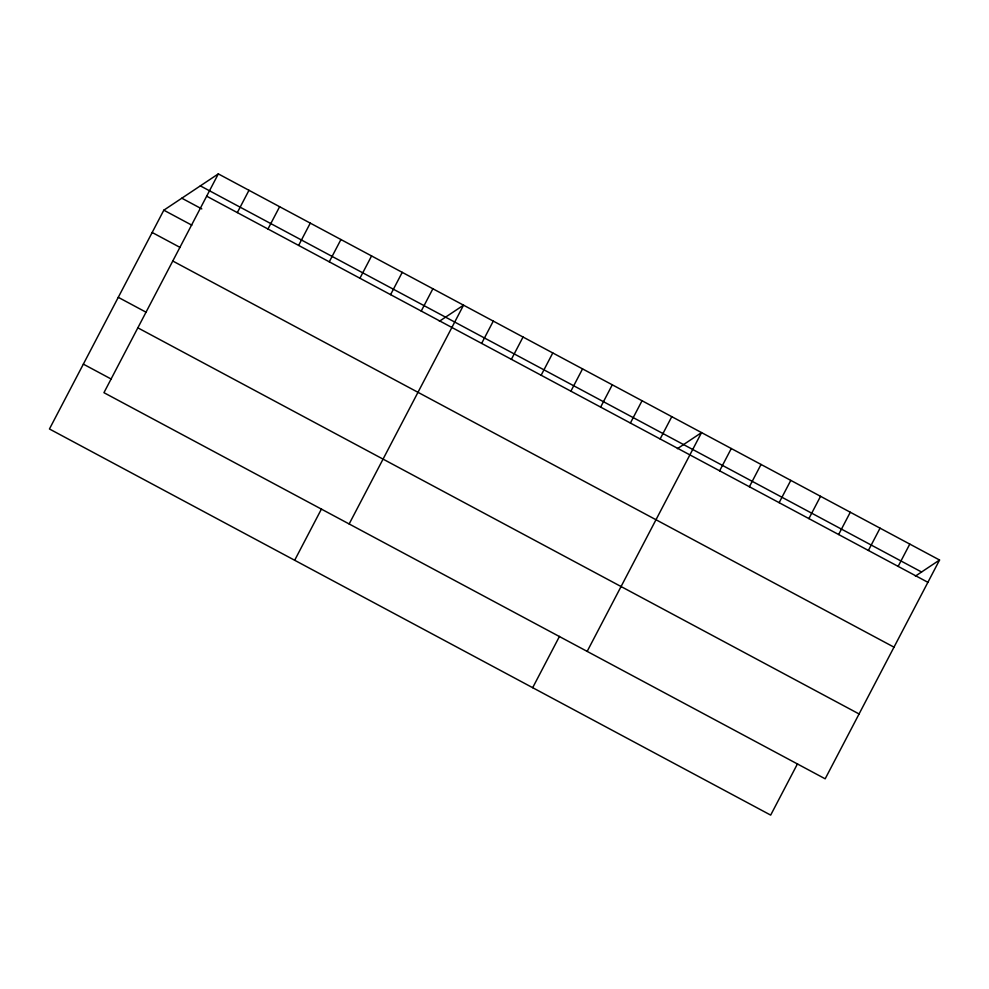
<?xml version="1.0" encoding="UTF-8"?>
<svg xmlns="http://www.w3.org/2000/svg" width="989" height="989" viewBox="0 0 989 989"><rect width="100%" height="100%" fill="white"/><g stroke="black" fill="none" stroke-linecap="round" stroke-linejoin="round"><path stroke-width="1.48" d="M218.322 173.891L103.944 392.682L825.172 778.813L939.55 560.021L218.322 173.891L163.828 210.187L49.45 428.979L770.678 815.109L797.517 763.78M237.323 212.598L248.981 190.296M267.97 229.003L279.627 206.713M298.629 245.42L310.274 223.118M329.275 261.825L340.933 239.523M359.922 278.243L371.58 255.941M390.581 294.648L402.239 272.346M421.227 311.065L432.885 288.763M294.673 560.269L321.499 508.939M349.154 523.96L463.544 305.168L439.388 321.264M481.631 343.393L493.288 321.104M511.387 359.328L523.045 337.026M541.131 375.251L552.789 352.949M570.888 391.187L582.546 368.885M600.632 407.109L612.29 384.808M630.389 423.032L642.046 400.743M660.133 438.968L671.791 416.666M532.675 687.689L559.502 636.36M587.169 651.38L701.547 432.589L677.391 448.685M719.633 470.826L731.291 448.524M749.39 486.749L761.048 464.447M779.134 502.672L790.792 480.382M808.891 518.607L820.549 496.305M838.635 534.53L850.293 512.228M868.391 550.465L880.049 528.163M898.136 566.388L909.793 544.086M915.394 576.117L939.55 560.021M200.347 185.87L921.563 572.001M206.664 196.181L927.892 582.311M181.815 198.208L201.805 208.914M163.828 210.187L191.817 225.171M152.17 232.489L180.159 247.473M172.766 261.022L893.994 647.165M118.272 297.33L146.261 312.314M137.842 327.829L859.07 713.959M83.348 364.137L111.337 379.121"/></g></svg>
